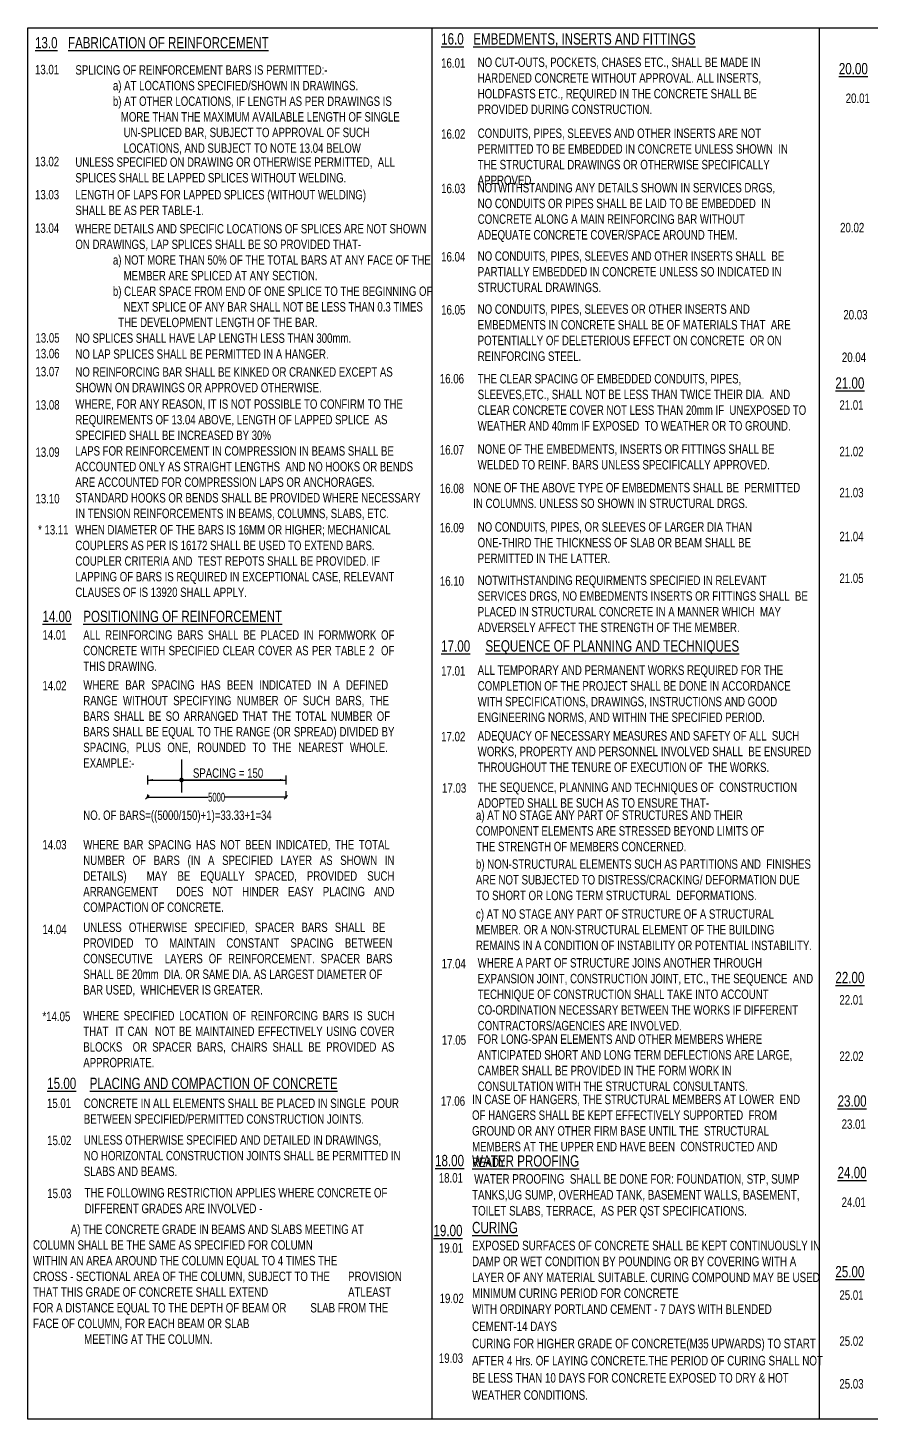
# Model space of a CAD drawing. Header units: millimetres. Extents: x 455 to 1705, y 587 to 981.
# Drawn here: x 1082.7 to 1321.1, y 586.8 to 980.3 of the extents above; entities that cross this region are included whole.
import ezdxf

# ---------------------------------------------------------------- set-up
doc = ezdxf.new("R2010")
doc.units = ezdxf.units.MM
doc.header["$MEASUREMENT"] = 0
doc.layers.get('0').update_dxf_attribs({"color": 71})
for name, color, linetype in [('DIM', 8, 'Continuous'), ('REIF', 3, 'Continuous'), ('S-SIGNS', 200, 'Continuous'), ('TEXT', 6, 'Continuous'), ('TEXT1', 6, 'Continuous')]:
    doc.layers.add(name, color=color, linetype=linetype)
doc.styles.add('SOBHA', font='swisscl.ttf')
doc.styles.add('sobha.sed', font='swisscl.ttf', dxfattribs={"width": 0.8})
doc.dimstyles.new('sobha.sed', dxfattribs={"dimtxt": 250, "dimasz": 100, "dimexe": 25, "dimexo": 25, "dimgap": 0.1, "dimtad": 0, "dimdec": 0, "dimdsep": 46, "dimtxsty": 'sobha.sed', "dimblk": 'OBLIQUE', "dimcen": 25, "dimdle": 25, "dimclrd": 8, "dimclre": 8, "dimclrt": 6, "dimadec": 0, "dimazin": 0, "dimtfac": 1, "dimtdec": 0, "dimtmove": 2, "dimatfit": 3, "dimfxl": 0.1, "dimlwd": 25, "dimlwe": 25, "dimarcsym": 0})

# ---------------------------------------------------------------- blocks, each defined once
blk = doc.blocks.new('_Oblique')
at = {"color": 0, "lineweight": -2}
blk.add_line((-0.5, -0.5), (0.5, 0.5), dxfattribs=at)
blk = doc.blocks.new('*D8')
at = {"layer": 'DIM', "color": 8, "lineweight": 25, "transparency": 16777216}
for p, q in [((1155.67, 764.37), (1155.67, 762.42)), ((1116.28, 762.67), (1133.72, 762.67)), ((1116.53, 763.47), (1116.53, 762.42)), ((1155.92, 762.67), (1138.47, 762.67))]:
    blk.add_line(p, q, dxfattribs=at)
at = {"layer": 'DIM', "color": 8, "lineweight": 25, "transparency": 16777216, "rotation": 180}
blk.add_blockref('_Oblique', (1116.53, 762.67), dxfattribs=at)
at = {"layer": 'DIM', "color": 8, "lineweight": 25, "transparency": 16777216}
blk.add_blockref('_Oblique', (1155.67, 762.67), dxfattribs=at)
at = {"layer": 'DIM', "color": 6, "transparency": 16777216, "insert": (1136.1, 762.67), "char_height": 2.5, "attachment_point": 5, "style": 'sobha.sed'}
blk.add_mtext('5000', dxfattribs=at)

msp = doc.modelspace()

# ---------------------------------------------------------------- linework, layer by layer
at = {"layer": 'DIM'}
for p, q in [((1116.53, 768.87), (1116.53, 766.26)), ((1116.53, 767.56), (1155.67, 767.56)), ((1154.04, 767.56), (1126.17, 767.56)), ((1155.67, 768.87), (1155.67, 766.26))]:
    msp.add_line(p, q, dxfattribs=at)
at = {"layer": 'DIM', "const_width": 0.652}
msp.add_lwpolyline([(1125.85, 767.56, 1), (1126.5, 767.56, 1)], format="xyb", close=True, dxfattribs=at)
at = {"layer": 'DIM'}
for points in [[(1118.16, 767.29), (1118.16, 767.84), (1116.53, 767.56)], [(1154.04, 767.84), (1154.04, 767.29), (1155.67, 767.56)]]:
    msp.add_solid(points, dxfattribs=at)
at = {"layer": 'REIF'}
msp.add_line((1126.17, 773.34), (1126.17, 764.03), dxfattribs=at)
at = {"layer": 'S-SIGNS'}
for p, q in [((1196.94, 980.34), (1196.94, 586.75)), ((1306.46, 980.34), (1306.46, 586.75))]:
    msp.add_line(p, q, dxfattribs=at)
msp.add_lwpolyline([(1082.74, 980.34), (1704.83, 980.34), (1704.83, 586.75), (1082.74, 586.75)], close=True, dxfattribs=at)

# ---------------------------------------------------------------- texts
at = {"layer": 'TEXT', "color": 3, "style": 'SOBHA'}
for s, height, p in [('%%U13.0', 3.182, (1084.78, 974.54)), ('%%UFABRICATION OF REINFORCEMENT', 3.1815, (1094.1, 974.54)), ('%%U16.0', 3.197, (1199.57, 975.62)), ('%%UEMBEDMENTS, INSERTS AND FITTINGS', 3.1972, (1208.64, 975.62)), ('%%U20.00', 3.197, (1311.98, 967.19, -8.01)), ('%%U21.00', 3.197, (1311, 878.27)), ('%%U14.00', 3.182, (1086.88, 812.26)), ('%%UPOSITIONING OF REINFORCEMENT', 3.1815, (1098.42, 812.26)), ('%%U22.00', 3.197, (1311, 710.08)), ('%%U15.00', 3.197, (1088.22, 680.15)), ('%%UPLACING AND COMPACTION OF CONCRETE', 3.1972, (1100.22, 680.15)), ('%%U23.00', 3.197, (1311.63, 675.16, -8.01)), ('%%U18.00', 3.197, (1197.84, 658.3, -8.01)), ('%%U24.00', 3.197, (1311.63, 654.92, -8.01)), ('%%U19.00', 3.197, (1197.4, 638.52, -8.01)), ('%%U25.00', 3.197, (1311, 626.87))]:
    msp.add_text(s, height=height, dxfattribs=at).set_placement(p)
at = {"layer": 'TEXT', "style": 'SOBHA'}
for s, height, p in [('%%U17.00', 3.197, (1199.57, 803.88)), ('%%USEQUENCE OF PLANNING AND TECHNIQUES', 3.1972, (1212.08, 803.9))]:
    msp.add_text(s, height=height, dxfattribs=at).set_placement(p)
at = {"layer": 'TEXT', "color": 3, "insert": (1208.31, 661.4), "char_height": 3.19725, "width": 99.591, "attachment_point": 1, "style": 'SOBHA'}
msp.add_mtext('{\\H1.00086x;\\LWATER PROOFING\\Fromanc|c0;\\l\\C4; \\P\\fSwis721 LtCn BT|b0|i0|c0|p34;\\H0.62446x;\\C6; \\H1.35116x;WATER PROOFING  SHALL BE DONE FOR: FOUNDATION, STP, SUMP TANKS,UG SUMP, OVERHEAD TANK, BASEMENT WALLS, BASEMENT, TOILET SLABS, TERRACE,  AS PER QST SPECIFICATIONS.\\Fromans|c0;\\H0.88812x;\\C256; \\P\\fSwis721 LtCn BT|b0|i0|c0|p34;\\H1.33448x;\\L\\C3;CURING\\Fromanc|c0;\\H0.99914x;\\l\\C4; \\P\\fSwis721 LtCn BT|b0|i0|c0|p34;\\H0.84448x;\\C6;EXPOSED SURFACES OF CONCRETE SHALL BE KEPT CONTINUOUSLY IN DAMP OR WET CONDITION BY POUNDING OR BY COVERING WITH A LAYER OF ANY MATERIAL SUITABLE. CURING COMPOUND MAY BE USED\\fCalibri|b0|i0|c0|p34;\\C0; \\fSwis721 LtCn BT|b0|i0|c0|p34;\\C6;MINIMUM CURING PERIOD FOR CONCRETE \\P\\pxa0.66667,sm1.07917;WITH ORDINARY PORTLAND CEMENT - 7 DAYS WITH BLENDED CEMENT-14 DAYS\\PCURING FOR HIGHER GRADE OF CONCRETE(M35 UPWARDS) TO START AFTER 4 Hrs. OF LAYING CONCRETE.THE PERIOD OF CURING SHALL NOT BE LESS THAN 10 DAYS FOR CONCRETE EXPOSED TO DRY & HOT WEATHER CONDITIONS.}', dxfattribs=at)
at = {"layer": 'TEXT1', "style": 'SOBHA'}
for s, height, p in [('13.01', 2.651, (1084.78, 967.21)), ('16.01', 2.664, (1199.57, 969.06)), ('20.01', 2.664, (1313.92, 959.08, -8.01)), ('16.02', 2.664, (1199.57, 948.98)), ('13.02', 2.651, (1084.78, 941.19)), ('13.03', 2.651, (1084.78, 931.82)), ('16.03', 2.664, (1199.57, 933.57)), ('13.04', 2.651, (1084.78, 922.35)), ('20.02', 2.664, (1312.34, 922.49, -8.01)), ('16.04', 2.664, (1199.57, 914.24)), ('16.05', 2.664, (1199.57, 899.23)), ('20.03', 2.664, (1313.26, 897.86)), ('13.05', 2.651, (1084.91, 891.31)), ('13.06', 2.651, (1084.91, 886.86)), ('20.04', 2.664, (1312.85, 885.81)), ('13.07', 2.651, (1084.91, 881.76)), ('16.06', 2.664, (1199.2, 879.76)), ('13.08', 2.651, (1084.91, 872.35)), ('21.01', 2.664, (1312.14, 872.31)), ('16.07', 2.664, (1199.2, 859.63)), ('13.09', 2.651, (1084.91, 858.99)), ('21.02', 2.664, (1312.14, 859.16)), ('16.08', 2.664, (1199.2, 848.72)), ('21.03', 2.664, (1312.14, 847.53)), ('13.10', 2.651, (1084.91, 845.83)), ('* 13.11', 2.651, (1085.64, 837.03)), ('16.09', 2.664, (1199.2, 837.61)), ('21.04', 2.664, (1312.14, 835.12)), ('16.10', 2.664, (1199.21, 822.51)), ('21.05', 2.664, (1312.14, 823.3)), ('14.01', 2.651, (1086.88, 807.3)), ('17.01', 2.664, (1199.57, 797.09)), ('14.02', 2.651, (1086.88, 792.96)), ('17.02', 2.664, (1199.57, 778.52)), ('SPACING = 150', 2.6513, (1129.41, 768.2)), ('17.03', 2.664, (1199.83, 763.97)), ('14.03', 2.651, (1086.88, 747.94)), ('14.04', 2.651, (1086.88, 723.98)), ('17.04', 2.664, (1199.7, 714.29)), ('22.01', 2.664, (1312.14, 704.04)), ('*14.05', 2.651, (1086.88, 699.36)), ('17.05', 2.664, (1199.78, 692.68)), ('22.02', 2.664, (1312.14, 688.1)), ('15.01', 2.664, (1088.14, 674.78, -8.01)), ('17.06', 2.664, (1199.5, 675.42)), ('23.01', 2.664, (1312.77, 668.89, -8.01)), ('15.02', 2.664, (1088.21, 664.29, -8.01)), ('18.01', 2.664, (1198.9, 653.69, -8.01)), ('15.03', 2.664, (1088.22, 649.28)), ('24.01', 2.664, (1312.77, 646.81, -8.01)), ('19.01', 2.664, (1198.94, 633.86, -8.01)), ('19.02', 2.664, (1199.13, 619.59, -8.01)), ('25.01', 2.664, (1312.14, 620.53)), ('25.02', 2.664, (1312.14, 607.51)), ('19.03', 2.664, (1198.93, 602.67, -8.01)), ('25.03', 2.664, (1312.14, 595.42))]:
    msp.add_text(s, height=height, dxfattribs=at).set_placement(p)
at = {"layer": 'TEXT1', "attachment_point": 1, "style": 'SOBHA'}
for s, insert, char_height, width in [('SPLICING OF REINFORCEMENT BARS IS PERMITTED:- \\P^Ia) AT LOCATIONS SPECIFIED/SHOWN IN DRAWINGS. \\P^Ib) AT OTHER LOCATIONS, IF LENGTH AS PER DRAWINGS IS\\P                 MORE THAN THE MAXIMUM AVAILABLE LENGTH OF SINGLE\\P^I    UN-SPLICED BAR, SUBJECT TO APPROVAL OF SUCH\\P^I    LOCATIONS, AND SUBJECT TO NOTE 13.04 BELOW', (1096.19, 969.75), 2.6513, 96.8275), ('NO CUT-OUTS, POCKETS, CHASES ETC., SHALL BE MADE IN  HARDENED CONCRETE WITHOUT APPROVAL. ALL INSERTS,  HOLDFASTS ETC., REQUIRED IN THE CONCRETE SHALL BE  PROVIDED DURING CONSTRUCTION.', (1209.9, 971.94), 2.66438, 90.9383), ('CONDUITS, PIPES, SLEEVES AND OTHER INSERTS ARE NOT  PERMITTED TO BE EMBEDDED IN CONCRETE UNLESS SHOWN  IN THE STRUCTURAL DRAWINGS OR OTHERWISE SPECIFICALLY  APPROVED.', (1209.9, 951.86), 2.66438, 91.7812), ('UNLESS SPECIFIED ON DRAWING OR OTHERWISE PERMITTED,  ALL SPLICES SHALL BE LAPPED SPLICES WITHOUT WELDING.', (1096.19, 943.68), 2.65125, 90.304), ('LENGTH OF LAPS FOR LAPPED SPLICES (WITHOUT WELDING)  SHALL BE AS PER TABLE-1.', (1096.19, 934.46), 2.6513, 90.1176), ('NOTWITHSTANDING ANY DETAILS SHOWN IN SERVICES DRGS,  NO CONDUITS OR PIPES SHALL BE LAID TO BE EMBEDDED  IN CONCRETE ALONG A MAIN REINFORCING BAR WITHOUT  ADEQUATE CONCRETE COVER/SPACE AROUND THEM.', (1209.9, 936.45), 2.66438, 89.3462), ('WHERE DETAILS AND SPECIFIC LOCATIONS OF SPLICES ARE NOT SHOWN ON DRAWINGS, LAP SPLICES SHALL BE SO PROVIDED THAT- \\P^Ia) NOT MORE THAN 50% OF THE TOTAL BARS AT ANY FACE OF THE\\P^I    MEMBER ARE SPLICED AT ANY SECTION. \\P^Ib) CLEAR SPACE FROM END OF ONE SPLICE TO THE BEGINNING OF ^I    NEXT SPLICE OF ANY BAR SHALL NOT BE LESS THAN 0.3 TIMES  \\P                THE DEVELOPMENT LENGTH OF THE BAR.', (1096.19, 924.84), 2.65125, 100.7672), ('NO CONDUITS, PIPES, SLEEVES AND OTHER INSERTS SHALL  BE PARTIALLY EMBEDDED IN CONCRETE UNLESS SO INDICATED IN STRUCTURAL DRAWINGS.', (1209.9, 917.12), 2.66438, 89.9081), ('NO CONDUITS, PIPES, SLEEVES OR OTHER INSERTS AND  EMBEDMENTS IN CONCRETE SHALL BE OF MATERIALS THAT  ARE POTENTIALLY OF DELETERIOUS EFFECT ON CONCRETE  OR ON REINFORCING STEEL.', (1209.9, 902.11), 2.66438, 88.7843), ('NO SPLICES SHALL HAVE LAP LENGTH LESS THAN 300mm.', (1096.19, 893.89), 2.6513, 88.3469), ('NO LAP SPLICES SHALL BE PERMITTED IN A HANGER.', (1096.19, 889.38), 2.6513, 80.7051), ('NO REINFORCING BAR SHALL BE KINKED OR CRANKED EXCEPT AS SHOWN ON DRAWINGS OR APPROVED OTHERWISE.', (1096.19, 884.32), 2.6513, 95.15), ('THE CLEAR SPACING OF EMBEDDED CONDUITS, PIPES,  SLEEVES,ETC., SHALL NOT BE LESS THAN TWICE THEIR DIA.  AND CLEAR CONCRETE COVER NOT LESS THAN 20mm IF  UNEXPOSED TO WEATHER AND 40mm IF EXPOSED  TO WEATHER OR TO GROUND.', (1209.9, 882.41), 2.66438, 93.6945), ('WHERE, FOR ANY REASON, IT IS NOT POSSIBLE TO CONFIRM TO THE REQUIREMENTS OF 13.04 ABOVE, LENGTH OF LAPPED SPLICE  AS SPECIFIED SHALL BE INCREASED BY 30%\\PLAPS FOR REINFORCEMENT IN COMPRESSION IN BEAMS SHALL BE ACCOUNTED ONLY AS STRAIGHT LENGTHS  AND NO HOOKS OR BENDS ARE ACCOUNTED FOR COMPRESSION LAPS OR ANCHORAGES. \\PSTANDARD HOOKS OR BENDS SHALL BE PROVIDED WHERE NECESSARY IN TENSION REINFORCEMENTS IN BEAMS, COLUMNS, SLABS, ETC.', (1096.19, 875.24), 2.65125, 98.5981), ('NONE OF THE EMBEDMENTS, INSERTS OR FITTINGS SHALL BE  WELDED TO REINF. BARS UNLESS SPECIFICALLY APPROVED.', (1209.9, 862.51), 2.66438, 93.0034), ('NONE OF THE ABOVE TYPE OF EMBEDMENTS SHALL BE  PERMITTED IN COLUMNS. UNLESS SO SHOWN IN STRUCTURAL DRGS.', (1208.64, 851.6), 2.66438, 94.4176), ('WHEN DIAMETER OF THE BARS IS 16MM OR HIGHER; MECHANICAL COUPLERS AS PER IS 16172 SHALL BE USED TO EXTEND BARS. COUPLER CRITERIA AND  TEST REPOTS SHALL BE PROVIDED. IF LAPPING OF BARS IS REQUIRED IN EXCEPTIONAL CASE, RELEVANT CLAUSES OF IS 13920 SHALL APPLY.', (1096.19, 839.67), 2.65125, 95.15), ('NO CONDUITS, PIPES, OR SLEEVES OF LARGER DIA THAN  ONE-THIRD THE THICKNESS OF SLAB OR BEAM SHALL BE  PERMITTED IN THE LATTER.', (1209.9, 840.49), 2.66438, 88.1287), ('NOTWITHSTANDING REQUIRMENTS SPECIFIED IN RELEVANT SERVICES DRGS, NO EMBEDMENTS INSERTS OR FITTINGS SHALL  BE PLACED IN STRUCTURAL CONCRETE IN A MANNER WHICH  MAY ADVERSELY AFFECT THE STRENGTH OF THE MEMBER.', (1209.9, 825.39), 2.66438, 93.4131), ('\\pxqj;ALL REINFORCING BARS SHALL BE PLACED IN FORMWORK OF CONCRETE WITH SPECIFIED CLEAR COVER AS PER TABLE 2  OF THIS DRAWING.', (1098.42, 809.92), 2.65125, 87.6719), ('ALL TEMPORARY AND PERMANENT WORKS REQUIRED FOR THE  COMPLETION OF THE PROJECT SHALL BE DONE IN ACCORDANCE  WITH SPECIFICATIONS, DRAWINGS, INSTRUCTIONS AND GOOD  ENGINEERING NORMS, AND WITHIN THE SPECIFIED PERIOD.', (1209.9, 799.97), 2.66438, 94.1689), ('\\pxqd;WHERE BAR SPACING HAS BEEN INDICATED IN A DEFINED  RANGE WITHOUT SPECIFYING NUMBER OF SUCH BARS, THE  BARS SHALL BE SO ARRANGED THAT THE TOTAL NUMBER OF  BARS SHALL BE EQUAL TO THE RANGE (OR SPREAD) DIVIDED BY SPACING, PLUS ONE, ROUNDED TO THE NEAREST WHOLE.  EXAMPLE:-', (1098.42, 795.79), 2.65125, 87.6719), ('ADEQUACY OF NECESSARY MEASURES AND SAFETY OF ALL  SUCH WORKS, PROPERTY AND PERSONNEL INVOLVED SHALL  BE ENSURED THROUGHOUT THE TENURE OF EXECUTION OF  THE WORKS.', (1209.9, 781.4), 2.66438, 94.2614), ('THE SEQUENCE, PLANNING AND TECHNIQUES OF  CONSTRUCTION ADOPTED SHALL BE SUCH AS TO ENSURE THAT-', (1209.9, 766.85), 2.6644, 95.8762), ('NO. OF BARS=((5000/150)+1)=33.33+1=34', (1098.42, 758.93), 2.6513, 75.7603), ('a) AT NO STAGE ANY PART OF STRUCTURES AND THEIR  COMPONENT ELEMENTS ARE STRESSED BEYOND LIMITS OF  THE STRENGTH OF MEMBERS CONCERNED.', (1209.41, 758.95), 2.66438, 87.9414), ('\\pxqj;WHERE BAR SPACING HAS NOT BEEN INDICATED, THE TOTAL  NUMBER OF BARS (IN A SPECIFIED LAYER AS SHOWN IN DETAILS)  MAY BE EQUALLY SPACED, PROVIDED SUCH ARRANGEMENT  DOES NOT HINDER EASY PLACING AND COMPACTION OF CONCRETE.', (1098.42, 750.59), 2.65125, 87.6719), ('b) NON-STRUCTURAL ELEMENTS SUCH AS PARTITIONS AND  FINISHES ARE NOT SUBJECTED TO DISTRESS/CRACKING/ DEFORMATION DUE TO SHORT OR LONG TERM STRUCTURAL  DEFORMATIONS.', (1209.41, 745.12), 2.66438, 95.512), ('c) AT NO STAGE ANY PART OF STRUCTURE OF A STRUCTURAL  MEMBER. OR A NON-STRUCTURAL ELEMENT OF THE BUILDING  REMAINS IN A CONDITION OF INSTABILITY OR POTENTIAL INSTABILITY.', (1209.41, 730.99), 2.66438, 97.7657), ('\\pxqd;UNLESS OTHERWISE SPECIFIED, SPACER BARS SHALL BE  PROVIDED TO MAINTAIN CONSTANT SPACING BETWEEN CONSECUTIVE  LAYERS OF REINFORCEMENT. SPACER BARS SHALL BE 20mm  DIA. OR SAME DIA. AS LARGEST DIAMETER OF\\P\\pql;BAR USED,  WHICHEVER IS GREATER. ', (1098.42, 727.21), 2.65125, 87.1079), ('WHERE A PART OF STRUCTURE JOINS ANOTHER THROUGH  EXPANSION JOINT, CONSTRUCTION JOINT, ETC., THE SEQUENCE  AND TECHNIQUE OF CONSTRUCTION SHALL TAKE INTO ACCOUNT  CO-ORDINATION NECESSARY BETWEEN THE WORKS IF DIFFERENT  CONTRACTORS/AGENCIES ARE INVOLVED.', (1209.9, 717.17), 2.66438, 95.3307), ('\\pxqj;WHERE SPECIFIED LOCATION OF REINFORCING BARS IS SUCH THAT  IT CAN  NOT BE MAINTAINED EFFECTIVELY USING COVER BLOCKS  OR SPACER BARS, CHAIRS SHALL BE PROVIDED AS APPROPRIATE.', (1098.42, 702.22), 2.65125, 87.6719), ('FOR LONG-SPAN ELEMENTS AND OTHER MEMBERS WHERE  ANTICIPATED SHORT AND LONG TERM DEFLECTIONS ARE LARGE,  CAMBER SHALL BE PROVIDED IN THE FORM WORK IN CONSULTATION WITH THE STRUCTURAL CONSULTANTS.', (1209.9, 695.59), 2.66438, 93.2305), ('CONCRETE IN ALL ELEMENTS SHALL BE PLACED IN SINGLE  POUR BETWEEN SPECIFIED/PERMITTED CONSTRUCTION JOINTS.', (1098.56, 677.44), 2.66438, 92.905), ('IN CASE OF HANGERS, THE STRUCTURAL MEMBERS AT LOWER  END OF HANGERS SHALL BE KEPT EFFECTIVELY SUPPORTED  FROM GROUND OR ANY OTHER FIRM BASE UNTIL THE  STRUCTURAL MEMBERS AT THE UPPER END HAVE BEEN  CONSTRUCTED AND READY.', (1208.31, 678.53), 2.66438, 95.5999), ('UNLESS OTHERWISE SPECIFIED AND DETAILED IN DRAWINGS,  \\PNO HORIZONTAL CONSTRUCTION JOINTS SHALL BE PERMITTED IN SLABS AND BEAMS.', (1098.56, 667.07), 2.6644, 92.4368), ('THE FOLLOWING RESTRICTION APPLIES WHERE CONCRETE OF DIFFERENT GRADES ARE INVOLVED -', (1098.79, 652.13, 8.01), 2.6644, 92.4368), ('^IA) THE CONCRETE GRADE IN BEAMS AND SLABS MEETING AT  ^I     ^I     COLUMN SHALL BE THE SAME AS SPECIFIED FOR COLUMN   ^I^I     WITHIN AN AREA AROUND THE COLUMN EQUAL TO 4 TIMES THE ^I     CROSS - SECTIONAL AREA OF THE COLUMN, SUBJECT TO THE ^I     PROVISION THAT THIS GRADE OF CONCRETE SHALL EXTEND ^I^I     ATLEAST FOR A DISTANCE EQUAL TO THE DEPTH OF BEAM OR ^I     SLAB FROM THE FACE OF COLUMN, FOR EACH BEAM OR SLAB\\P^I     MEETING AT THE COLUMN.', (1084.21, 641.81), 2.66438, 104.1975)]:
    msp.add_mtext(s, dxfattribs=dict(at, insert=insert, char_height=char_height, width=width))

# ---------------------------------------------------------------- dimensions: what is measured, and where the dimension line sits
at = {"layer": 'DIM'}
dim = msp.add_linear_dim(base=(1155.67, 762.67, 7.97), p1=(1116.53, 763.72, 7.97), p2=(1155.67, 764.62), text='5000', dimstyle='sobha.sed', override={"dimscale": 0.01}, dxfattribs=at)
dim.commit()
dim.dimension.update_dxf_attribs({"geometry": '*D8', "text_midpoint": (1136.1, 762.67, 7.97)})

doc.saveas('drawing.dxf')
